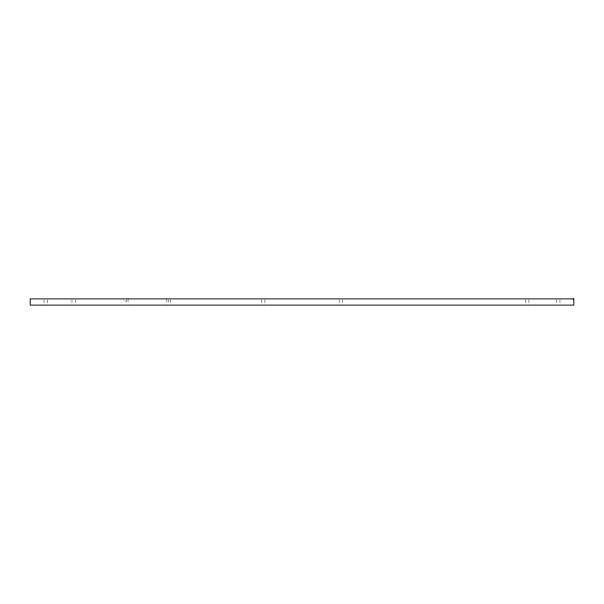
<?xml version="1.0" encoding="UTF-8"?>
<svg xmlns="http://www.w3.org/2000/svg" width="604" height="604" viewBox="0 0 604 604"><rect width="100%" height="100%" fill="white"/><g stroke="black" fill="none" stroke-linecap="round" stroke-linejoin="round"><path stroke-width="0.45" stroke-dasharray="3.02 2.27" d="M559.976 299.78L559.976 305.103M556.563 299.78L556.563 305.103M528.915 299.78L528.915 305.103M525.495 299.78L525.495 305.103M342.536 299.78L342.536 305.103M339.123 299.78L339.123 305.103M264.877 299.78L264.877 305.103M261.464 299.78L261.464 305.103M170.758 299.765L170.758 302.362L168.274 302.362L168.274 299.765M166.878 298.897L166.878 304.22M128.048 298.897L128.048 304.22M126.342 299.735L126.342 301.419L123.858 301.419L123.858 299.735M75.394 299.78L75.394 305.103M71.982 299.78L71.982 305.103M47.437 299.78L47.437 305.103M44.024 299.78L44.024 305.103"/><path stroke-width="0.91" d="M573.8 298.897L30.2 298.897L30.2 305.103L573.8 305.103L573.8 298.897"/></g></svg>
